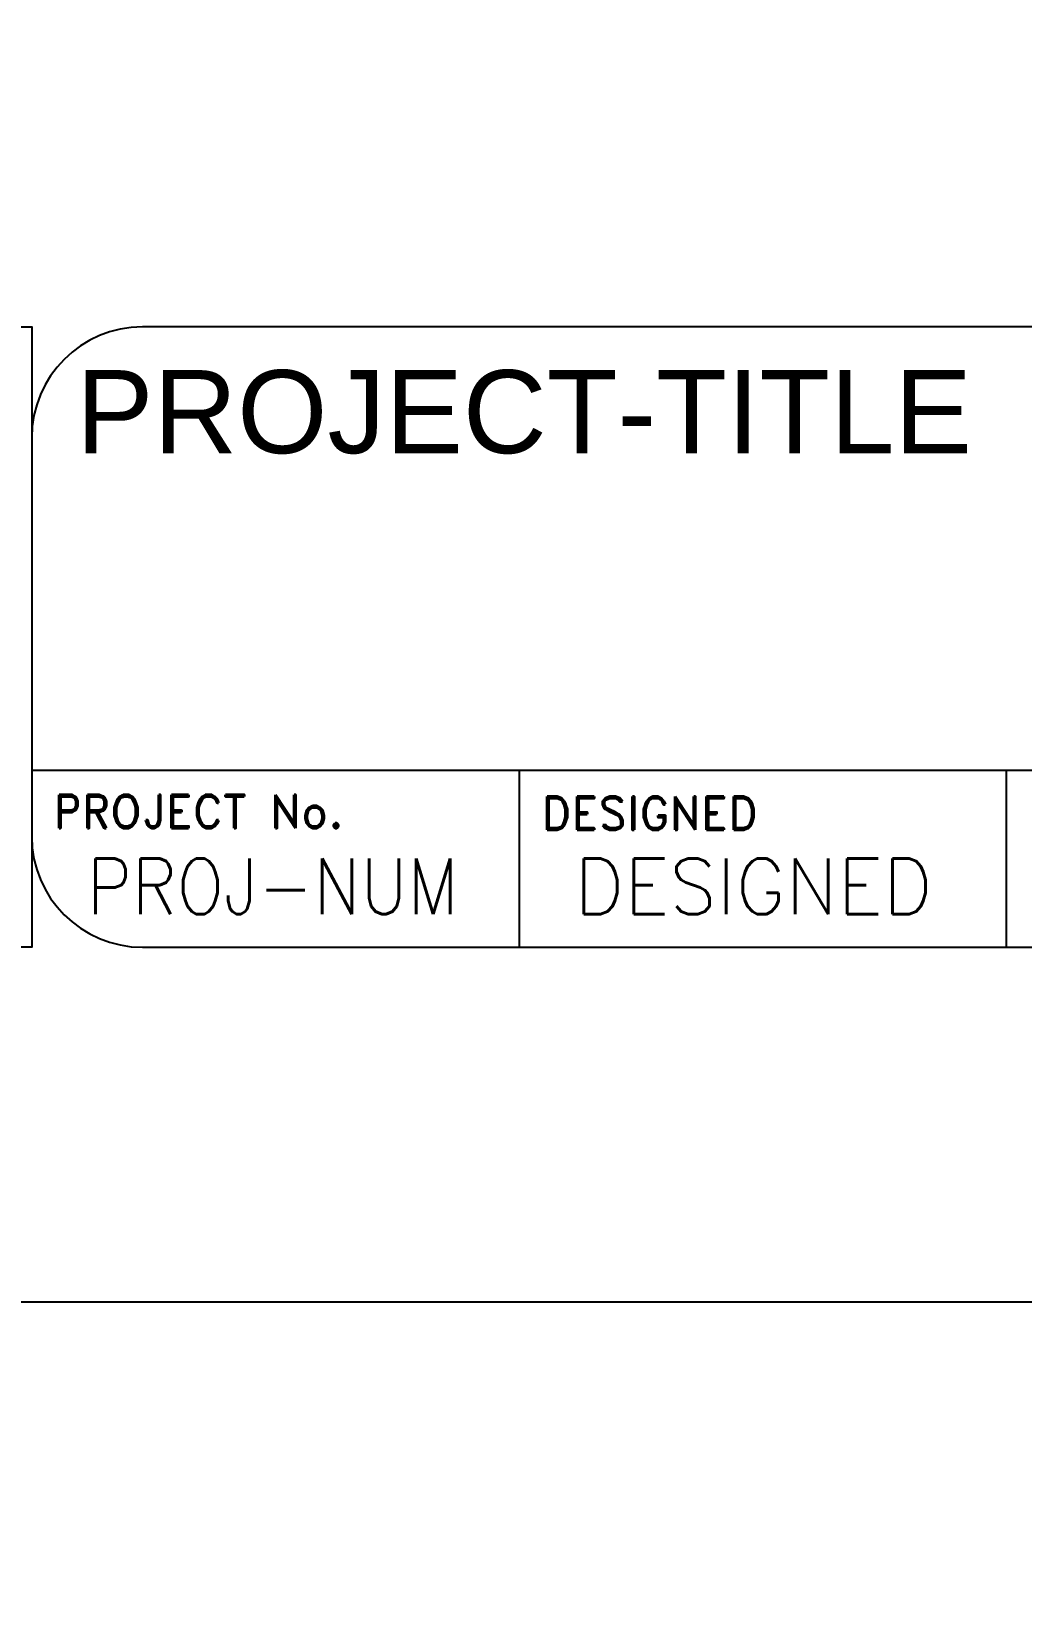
# Model space of a CAD drawing. Extents: x 0 to 8.5, y -0.4 to 11.
# Drawn here: x 2.625 to 4.021, y -0.446 to 1.791 of the extents above; entities that cross this region are included whole.
import ezdxf
from ezdxf.enums import TextEntityAlignment as Align

# ---------------------------------------------------------------- set-up
doc = ezdxf.new("R2010")
doc.units = 0
doc.header["$LTSCALE"] = 10
doc.header["$MEASUREMENT"] = 0
for name, color, linetype in [('BDR-18', 1, 'Continuous'), ('BDR-25', 4, 'Continuous'), ('BDR-50', 5, 'Continuous')]:
    doc.layers.add(name, color=color, linetype=linetype)
doc.styles.add('HEL-Title3', font='romans.shx')
doc.styles.add('HEL-Title4', font='romand.shx')
doc.styles.get("Standard").update_dxf_attribs({"font": 'arial.ttf'})

# ---------------------------------------------------------------- blocks, each defined once
blk = doc.blocks.new('hel_logo_sm_borderless')
at = {"layer": 'DEFPOINTS'}
blk.add_lwpolyline([(-9.903189379656396e-14, -0.875), (0, 0), (1.875, 0), (1.875, -0.875)], close=True, dxfattribs=at)

msp = doc.modelspace()

# ---------------------------------------------------------------- linework, layer by layer
at = {"layer": 'BDR-18'}
msp.add_lwpolyline([(0, 0), (8.5, 0), (8.5, 11), (0, 11)], close=True, dxfattribs=at)
at = {"layer": 'BDR-25', "ltscale": 8}
for p, q in [((2.625000000000004, 0.7499999999999998), (7.999999999997021, 0.7500000000000002)), ((3.312500000000004, 0.7499914663259946), (3.312500000000004, 0.5000000000000002)), ((4.000000000000004, 0.7499914663259946), (4.000000000000004, 0.5000000000000002))]:
    msp.add_line(p, q, dxfattribs=at)
msp.add_lwpolyline([(8, 0.7500000000000002), (8, 1.21875, 0.414213562373095), (7.84375, 1.375), (2.781250000000004, 1.375, 0.414213562373095), (2.625000000000004, 1.21875), (2.625000000000004, 0.6562500000000002, 0.414213562373095), (2.781250000000004, 0.5000000000000002), (6.812500000024158, 0.5000000000000002)], format="xyb", dxfattribs=at)

# ---------------------------------------------------------------- block references
msp.add_blockref('hel_logo_sm_borderless', (0.7500000000000036, 1.375))

# ---------------------------------------------------------------- texts
at = {"layer": 'BDR-18', "ltscale": 8, "style": 'HEL-Title4'}
for s, p in [('PROJECT No.', (2.655526942613168, 0.7150218507607742)), ('DESIGNED', (3.344148593406675, 0.7124459344910543))]:
    msp.add_text(s, height=0.046875, dxfattribs=at).set_placement(p, align=Align.TOP_LEFT)
at = {"layer": 'BDR-25', "style": 'HEL-Title3', "width": 0.9}
msp.add_attdef('PROJ-NUM', (2.703124999999999, 0.546875), '0000-000', height=0.078125, dxfattribs=at)
at = {"layer": 'BDR-25', "style": 'HEL-Title3'}
msp.add_attdef('DESIGNED', (3.390625, 0.546875), '-', height=0.078125, dxfattribs=at)
at = {"layer": 'BDR-50', "lineweight": 30, "flags": 104}
msp.add_attdef('PROJECT-TITLE', text='-', height=0.1171875, dxfattribs=at).set_placement((2.687498901896617, 1.314062499999999), align=Align.TOP_LEFT)

doc.saveas('drawing.dxf')
